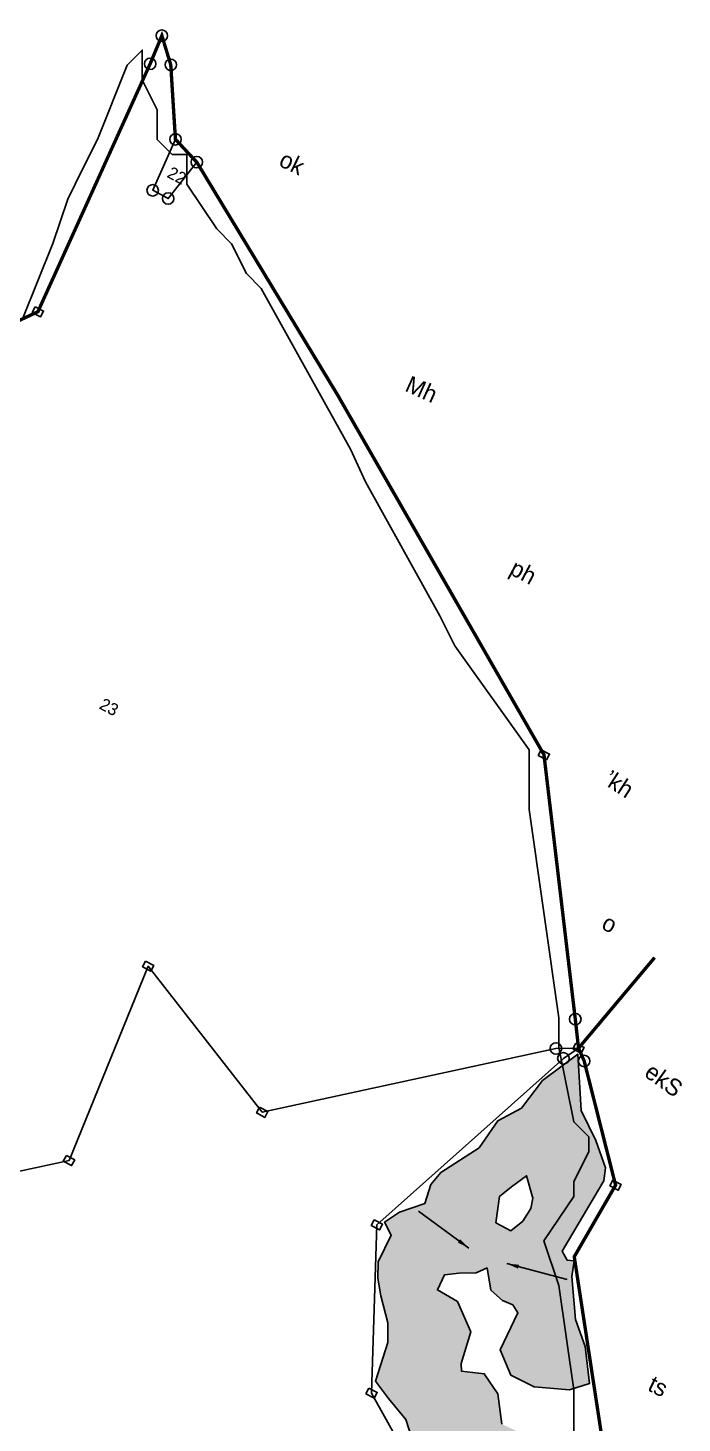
# Model space of a CAD drawing. Header units: metres. Extents: x 344942 to 348881, y 1759187 to 1762834.
# Drawn here: x 346574 to 347056, y 1761498 to 1762527 of the extents above; entities that cross this region are included whole.
import ezdxf

# ---------------------------------------------------------------- set-up
doc = ezdxf.new("R2010")
doc.units = ezdxf.units.M
doc.header["$MEASUREMENT"] = 0
doc.linetypes.add('DIVIDE', pattern=[1.25, 0.5, -0.25, 0, -0.25, 0, -0.25])
for name, color, linetype in [('POLY_HATCH', 12, 'Continuous'), ('POLY_PARCEL', 6, 'Continuous'), ('SYM_ARROW', 1, 'Continuous'), ('SYM_STONE', 1, 'Continuous'), ('TEXT_MAPOUT', 7, 'Continuous'), ('TEXT_PARCEL', 7, 'Continuous'), ('V_BOUND_LINE', 7, 'Continuous'), ('V_DIVIDE_LINE', 7, 'DIVIDE'), ('VILLAGE BOUNDRY', 15, 'Continuous')]:
    doc.layers.add(name, color=color, linetype=linetype)
doc.styles.get("Standard").update_dxf_attribs({"font": 'simplex.shx'})
doc.styles.add('TEXT_MAP', font='')
doc.styles.get('TEXT_MAP').set_extended_font_data('Kruti Dev 050')
doc.dimstyles.get("Standard").update_dxf_attribs({"dimtxt": 0.18, "dimasz": 0.18, "dimexe": 0.18, "dimexo": 0.0625, "dimgap": 0.09, "dimtad": 0, "dimtih": 1, "dimtoh": 1, "dimdec": 4, "dimzin": 0, "dimdsep": 46, "dimtxsty": 'Standard', "dimcen": 0.09, "dimadec": 0, "dimazin": 0, "dimtfac": 1, "dimtdec": 4, "dimtofl": 0, "dimtmove": 0, "dimatfit": 3, "dimfxl": 0, "dimtolj": 1, "dimtzin": 0, "dimarcsym": 0})

# ---------------------------------------------------------------- blocks, each defined once
blk = doc.blocks.new('STONE')
blk.add_circle((0, 0), 0.851)
blk = doc.blocks.new('STONESQUARE')
blk.add_lwpolyline([(-0.7, 0.48), (0.7, 0.48), (0.7, -0.48), (-0.7, -0.48)], close=True)
blk = doc.blocks.new('WESGW')
at = {"layer": 'POLY_HATCH'}
h = blk.add_hatch(dxfattribs=at)
h.set_pattern_fill('ZIGZAG', color=256, scale=20, style=0)
h.set_pattern_definition([(0, (1778.8028, 7410.7328), (2.5, 2.5), [2.5, -2.5]), (90, (1781.3028, 7410.7328), (-2.5, 2.5), [2.5, -2.5])])
h.paths.add_polyline_path([(2108.7, 7654.35), (2109.11, 7659.44), (2109.01, 7664.37), (2106.4, 7668.23), (2102.68, 7673.32), (2108.88, 7675.93), (2111.08, 7679.23), (2111.08, 7683.77), (2115.9, 7684.19), (2119.48, 7688.45), (2120.31, 7691.62), (2119.62, 7693.68), (2123.75, 7694.23), (2124.44, 7701.52), (2123.2, 7706.75), (2130.09, 7702.07), (2136.28, 7704), (2137.66, 7706.62), (2136.97, 7712.12), (2137.15, 7715.52), (2132.06, 7720.06), (2136.74, 7721.85), (2136.19, 7725.98), (2133.16, 7729.69), (2136.19, 7732.03), (2135.64, 7737.12), (2136.88, 7739.46), (2134.81, 7740.7), (2130.4, 7741.39), (2131.64, 7745.38), (2131.51, 7750.33), (2129.99, 7753.22), (2124.76, 7754.6), (2125.44, 7756.22), (2124.75, 7759.38), (2130.13, 7758.28), (2132.33, 7761.58), (2131.92, 7765.44), (2131.09, 7768.19), (2131.92, 7770.94), (2135.08, 7776.03), (2136.6, 7781.26), (2134.81, 7784.84), (2131.37, 7787.86), (2126.27, 7789.38), (2127.51, 7790.89), (2127.51, 7795.02), (2125.17, 7799.7), (2122.28, 7801.62), (2115.11, 7802.31), (2111.53, 7800.8), (2110.68, 7805.31), (2108.89, 7806.96), (2106.13, 7807.23), (2103.52, 7807.09), (2100.9, 7810.81), (2097.73, 7812.46), (2094.56, 7811.22), (2094.01, 7812.19), (2093.05, 7817), (2089.19, 7820.03), (2085.75, 7820.17), (2085.61, 7822.64), (2087.4, 7823.88), (2089.61, 7825.12), (2090.71, 7826.5), (2092.77, 7823.88), (2094.98, 7823.33), (2096.63, 7823.47), (2097.87, 7822.78), (2098.14, 7816.73), (2101.31, 7814.11), (2105.17, 7814.25), (2109.99, 7816.31), (2112.19, 7818.51), (2109.02, 7823.06), (2105.86, 7825.94), (2102.41, 7831.31), (2101.59, 7833.51), (2100.62, 7833.1), (2099.38, 7833.93), (2099.93, 7846.03), (2099.22, 7847.88), (2096.05, 7850.77), (2092.06, 7853.66), (2087.65, 7860.82), (2084.89, 7854.9), (2084.07, 7849.81), (2081.86, 7846.51), (2081.31, 7841.69), (2078.01, 7835.77), (2077.55, 7833.49), (2078.1, 7830.6), (2075.35, 7827.71), (2074.11, 7825.37), (2075.9, 7824.13), (2076.04, 7819.73), (2077.14, 7817.53), (2078.79, 7815.46), (2081.55, 7812.43), (2082.92, 7809.82), (2084.02, 7803.9), (2086.92, 7802.53), (2090.64, 7801.01), (2094.35, 7797.44), (2095.95, 7796.8), (2099.95, 7794.88), (2107.11, 7789.92), (2107.38, 7787.17), (2107.11, 7785.66), (2107.8, 7781.25), (2105.59, 7778.09), (2105.46, 7775.48), (2106.56, 7773.55), (2105.32, 7768.87), (2104.08, 7765.71), (2104.02, 7762.85), (2104.81, 7761.5), (2104.7, 7758.58), (2104.7, 7756.11), (2106.16, 7754.99), (2107.28, 7754.43), (2106.38, 7750.72), (2106.94, 7745.55), (2109.53, 7746), (2109.42, 7743.64), (2109.87, 7742.31), (2111.34, 7740.51), (2112.35, 7738.82), (2112.91, 7735.23), (2113.7, 7732.98), (2114.26, 7732.08), (2116.51, 7729.84), (2117.41, 7728.04), (2117.3, 7725.12), (2116.85, 7721.63), (2117.07, 7720.29), (2118.2, 7719.16), (2118.2, 7717.93), (2116.96, 7714.78), (2114.6, 7712.53), (2113.7, 7710.17), (2112.35, 7708.71), (2109.09, 7706.69), (2106.81, 7702.67), (2105.02, 7701.55), (2103.78, 7699.3), (2102.77, 7697.17), (2099.95, 7695.48), (2098.27, 7694.13), (2096.47, 7690.76), (2095.68, 7689.19), (2094.67, 7689.08), (2093.54, 7688.4), (2091.52, 7686.04), (2091.29, 7684.92), (2090.06, 7683.01), (2089.04, 7681.55), (2087.36, 7680.88), (2085.78, 7678.97), (2085.56, 7677.06), (2084.21, 7674.92), (2082.3, 7673.01), (2079.79, 7670.04), (2079.56, 7669.14), (2079, 7666.78), (2078.44, 7664.76), (2077.54, 7663.64), (2076.42, 7662.74), (2075.97, 7659.25), (2074.39, 7653.86), (2074.28, 7652.4), (2074.95, 7651.05), (2074.73, 7649.48), (2074.39, 7647.46), (2074.28, 7644.58), (2073.94, 7641.21), (2073.26, 7639.75), (2069.89, 7640.76), (2067.42, 7639.52), (2061.12, 7640.64), (2058.87, 7638.06), (2056.62, 7638.28), (2052.68, 7638.73), (2049.53, 7637.39), (2047.4, 7637.16), (2044.81, 7637.39), (2041.77, 7635.03), (2039.52, 7634.46), (2035.7, 7636.71), (2033.45, 7635.59), (2030.11, 7635.02), (2027.52, 7634.8), (2022.8, 7635.36), (2018.18, 7633.34), (2017.28, 7633.67), (2012.56, 7634.91), (2011.44, 7635.25), (2008.4, 7634.01), (2002.89, 7635.58), (2000.3, 7633.67), (1999.29, 7634.68), (1997.83, 7633.9), (1993.89, 7636.71), (1992.43, 7636.59), (1991.19, 7635.25), (1989.51, 7635.36), (1987.37, 7636.03), (1985.68, 7637.27), (1984.33, 7637.27), (1982.31, 7636.59), (1979.5, 7635.13), (1978.03, 7634.68), (1972.86, 7636.15), (1971.29, 7634.91), (1969.49, 7634.01), (1966.45, 7633.79), (1964.2, 7634.46), (1961.39, 7633.45), (1958.73, 7633.59), (1957.49, 7632.01), (1954.23, 7631.9), (1952.43, 7635.83), (1951.76, 7638.76), (1950.07, 7641.79), (1950.41, 7647.18), (1949.73, 7650.89), (1950.07, 7652.24), (1950.18, 7653.7), (1950.07, 7657.18), (1952.32, 7657.52), (1953.67, 7659.09), (1957.16, 7659.54), (1958.73, 7660.55), (1959.4, 7662.01), (1961.88, 7664.15), (1965.48, 7665.16), (1968.42, 7669.5), (1972.13, 7670.96), (1972.69, 7671.75), (1975.28, 7674.22), (1975.28, 7675.8), (1974.49, 7675.35), (1972.36, 7672.76), (1967.41, 7670.51), (1964.37, 7666.47), (1960.88, 7665.91), (1957.29, 7661.53), (1956.16, 7660.85), (1953.46, 7659.95), (1949.3, 7658.6), (1948.63, 7660.07), (1946.83, 7661.53), (1944.13, 7666.36), (1942.44, 7667.71), (1939.74, 7671.41), (1938.73, 7671.98), (1938.5, 7674.34), (1937.15, 7675.01), (1934.9, 7673.21), (1932.65, 7672.76), (1929.39, 7672.87), (1926.13, 7670.63), (1924.78, 7669.5), (1919.05, 7669.39), (1917.7, 7668.16), (1914.55, 7666.58), (1907.48, 7665.46), (1906.92, 7664.56), (1905.34, 7663.43), (1901.18, 7662.98), (1899.38, 7659.95), (1898.93, 7656.92), (1898.6, 7652.98), (1898.25, 7650.43), (1897.46, 7649.3), (1898.14, 7648.4), (1897.58, 7645.71), (1896.79, 7643.35), (1896.68, 7640.76), (1897.46, 7638.07), (1896.68, 7636.27), (1894.76, 7636.27), (1891.84, 7637.51), (1889.03, 7637.62), (1885.77, 7637.28), (1882.62, 7637.95), (1880.48, 7639.42), (1879.13, 7640.31), (1877.44, 7643.46), (1873.96, 7639.53), (1870.92, 7632.34), (1870.02, 7628.29), (1869.42, 7624.89), (1873.14, 7621.03), (1875.2, 7620.9), (1879.88, 7622.82), (1883.05, 7626.26), (1884.84, 7627.23), (1885.12, 7624.34), (1886.77, 7621.31), (1890.63, 7620.48), (1893.93, 7621.17), (1895.58, 7623.1), (1896.69, 7626.95), (1899.99, 7627.36), (1903.57, 7631.08), (1904.67, 7634.93), (1909.49, 7637.27), (1910.87, 7639.2), (1910.87, 7643.6), (1909.22, 7646.49), (1906.88, 7649.38), (1909.22, 7651.86), (1913.76, 7648.55), (1917.76, 7648.42), (1919.55, 7650.21), (1921.26, 7651.53), (1922.64, 7655.1), (1923.47, 7654), (1925.39, 7653.59), (1926.63, 7654.97), (1928.84, 7652.63), (1932.83, 7649.05), (1934.9, 7647.81), (1938.2, 7647.81), (1940.27, 7648.5), (1941.23, 7649.05), (1942.61, 7647.67), (1938.48, 7645.47), (1937.93, 7642.31), (1935.72, 7641.07), (1935.31, 7636.25), (1937.79, 7633.23), (1941.09, 7632.4), (1945.78, 7633.23), (1942.91, 7630.49), (1942.5, 7629.12), (1944.15, 7626.78), (1945.81, 7624.02), (1946.36, 7620.17), (1947.74, 7618.25), (1951.45, 7616.46), (1954.62, 7618.25), (1957.65, 7621.96), (1956.27, 7624.58), (1956.14, 7626.91), (1958.89, 7624.99), (1961.65, 7622.65), (1965.5, 7617.97), (1966.74, 7613.84), (1970.18, 7613.43), (1975.14, 7615.22), (1975.97, 7618.66), (1979.96, 7617.97), (1980.93, 7613.02), (1983.54, 7611.09), (1988.23, 7611.78), (1992.77, 7614.53), (1994.29, 7617.01), (1996.49, 7616.46), (1999.24, 7613.71), (2002.69, 7613.98), (2006.96, 7616.87), (2008.89, 7612.47), (2010.12, 7611.92), (2016.32, 7612.6), (2019.63, 7613.71), (2021.83, 7618.25), (2023.21, 7623.06), (2026.51, 7623.75), (2030.37, 7620.86), (2031.06, 7616.04), (2033.26, 7612.74), (2035.88, 7610.95), (2041.63, 7611.42), (2045.21, 7612.66), (2047.96, 7616.24), (2049.2, 7622.15), (2049.07, 7624.63), (2051.96, 7624.77), (2054.85, 7627.79), (2054.44, 7631.1), (2058.16, 7630.13), (2061.32, 7632.47), (2061.88, 7633.71), (2066.14, 7631.65), (2068.49, 7633.02), (2071.1, 7630.41), (2072.62, 7628.07), (2078.4, 7628.21), (2080.47, 7630.13), (2082.53, 7633.71), (2082.95, 7638.11), (2086.53, 7636.05), (2092.73, 7638.25), (2093.28, 7640.32), (2098.1, 7639.35), (2100.99, 7645.96), (2099.75, 7652.29), (2104.85, 7651.74)])
h.paths.add_polyline_path([(2088.71, 7833.02), (2087.37, 7836.73), (2088.26, 7838.81), (2089.45, 7841.33), (2091.83, 7838.81), (2092.27, 7837.33), (2092.12, 7835.1), (2091.23, 7833.02)], flags=16)
blk.add_lwpolyline([(2094.35, 7797.44), (2090.64, 7801.01), (2086.92, 7802.53), (2084.02, 7803.9), (2082.92, 7809.82), (2081.55, 7812.43), (2078.79, 7815.46), (2077.14, 7817.53), (2076.04, 7819.73), (2075.9, 7824.13), (2074.11, 7825.37), (2075.35, 7827.71), (2078.1, 7830.6), (2077.55, 7833.49), (2078.01, 7835.77), (2081.31, 7841.69), (2081.86, 7846.51), (2084.07, 7849.81), (2084.89, 7854.9), (2087.65, 7860.82), (2092.06, 7853.66), (2096.05, 7850.77), (2099.22, 7847.88), (2099.93, 7846.03), (2099.38, 7833.93), (2100.62, 7833.1), (2101.59, 7833.51), (2102.41, 7831.31), (2105.86, 7825.94), (2109.02, 7823.06), (2112.19, 7818.51), (2109.99, 7816.31), (2105.17, 7814.25), (2101.31, 7814.11), (2098.14, 7816.73), (2097.87, 7822.78), (2096.63, 7823.47), (2094.98, 7823.33), (2092.77, 7823.88), (2090.71, 7826.5), (2089.61, 7825.12), (2087.4, 7823.88), (2085.61, 7822.64), (2085.75, 7820.17), (2089.19, 7820.03), (2093.05, 7817), (2094.01, 7812.19), (2094.56, 7811.22), (2097.73, 7812.46), (2100.9, 7810.81), (2103.52, 7807.09)], dxfattribs=at)
blk.add_lwpolyline([(2091.83, 7838.81), (2092.27, 7837.33), (2092.12, 7835.1), (2091.23, 7833.02), (2088.71, 7833.02), (2087.37, 7836.73), (2088.26, 7838.81), (2089.45, 7841.33)], close=True, dxfattribs=at)
at = {"layer": 'POLY_PARCEL'}
for points in [[(1971.27, 7952.5), (1971.85, 7944.24), (1974.46, 7944.24), (1975.66, 7950.99)], [(2114.96, 7715.49), (2115.83, 7718.68), (2115.39, 7727.67), (2104.51, 7752.67), (2103.49, 7758.91), (2103.78, 7765.29), (2106.88, 7787.51), (2084.34, 7802.08), (2073.3, 7824.47), (2086.08, 7859.25), (2087.35, 7861.64), (2084.41, 7860.03), (2050.47, 7831.22), (2025.36, 7842.39), (2028.56, 7811.44), (1996.7, 7784.52), (1994.19, 7783.21)]]:
    blk.add_lwpolyline(points, dxfattribs=at)
at = {"layer": 'V_BOUND_LINE', "const_width": 0.5}
blk.add_lwpolyline([(2138.98, 7779.04), (2138.82, 7786.55), (2138.24, 7788.58), (2136.36, 7789.89), (2130.51, 7795.62), (2128.77, 7800.26), (2123.69, 7805.34), (2121.94, 7807.8), (2119.19, 7810.12), (2101.33, 7834.05), (2101.75, 7846.29), (2088.98, 7860.35), (2087.35, 7861.64), (2084.9, 7865.21), (2062.37, 7897.63), (2010.36, 7930.3), (1975.66, 7950.99), (1971.27, 7952.5), (1965.46, 7961.93), (1962.27, 7965.12), (1962.7, 7960.62), (1965.31, 7920.35), (1932.64, 7876.91)], dxfattribs=at)
at = {"layer": 'V_DIVIDE_LINE', "ltscale": 10, "const_width": 0.5}
blk.add_lwpolyline([(2087.35, 7861.64), (2090.98, 7878.8)], dxfattribs=at)
at = {"layer": 'SYM_STONE'}
for name, p in [('STONE', (1962.27, 7965.12)), ('STONE', (1962.7, 7960.62)), ('STONE', (1965.46, 7961.93)), ('STONE', (1971.27, 7952.5)), ('STONE', (1975.66, 7950.99)), ('STONE', (1971.85, 7944.24)), ('STONE', (1974.46, 7944.24)), ('STONESQUARE', (1965.31, 7920.35)), ('STONESQUARE', (2062.37, 7897.63)), ('STONE', (2084.9, 7865.21)), ('STONESQUARE', (2087.35, 7861.64)), ('STONE', (2084.41, 7860.03)), ('STONE', (2086.08, 7859.25)), ('STONE', (2088.98, 7860.35)), ('STONESQUARE', (2101.75, 7846.29)), ('STONESQUARE', (2025.36, 7842.39)), ('STONESQUARE', (2050.47, 7831.22)), ('STONESQUARE', (2073.3, 7824.47)), ('STONESQUARE', (2028.56, 7811.44)), ('STONESQUARE', (2084.34, 7802.08))]:
    blk.add_blockref(name, p, dxfattribs=at)
at = {"layer": 'TEXT_MAPOUT', "style": 'TEXT_MAP'}
for s, rotation, p in [('ok', 2.2005, (1986.45, 7956.22)), ('Mh', 3.5755, (2018.65, 7935.54)), ('’kh', 355.2408, (2071.98, 7897.95)), ('o', 2.2005, (2081.85, 7878.83)), ('ekS', 352.5226, (2097.7, 7862.56)), ('ts', 1.873, (2120.07, 7821.66))]:
    blk.add_text(s, height=2.5, rotation=rotation, dxfattribs=at).set_placement(p)
blk.add_text('ph', height=2.5, dxfattribs=at).set_placement((2045.07, 7918.87))
at = {"layer": 'TEXT_PARCEL', "style": 'TEXT_MAP'}
for s, p in [('22', (1972.66, 7946.96)), ('23', (2000.84, 7872.69))]:
    blk.add_text(s, height=1.8, dxfattribs=at).set_placement(p)
at = {"layer": 'SYM_ARROW'}
for points in [[(2086.93, 7827.83), (2077.8, 7829.18)], [(2092.99, 7828.45), (2101.97, 7830.57)]]:
    blk.add_leader(points, dimstyle='Standard', override={"dimasz": 1.8, "dimgap": 0.09, "dimtad": 0}, dxfattribs=at)

msp = doc.modelspace()

# ---------------------------------------------------------------- linework, layer by layer
at = {"layer": 'VILLAGE BOUNDRY', "ltscale": 0.1, "flags": 128}
msp.add_lwpolyline([(346975.7, 1761467.3), (346975.7, 1761522.2), (346964.8, 1761599.1), (346953.8, 1761632), (346975.8, 1761664.9), (346975.8, 1761675.9), (346986.8, 1761697.8), (346986.8, 1761708.8), (346975.8, 1761719.8), (346964.8, 1761774.7), (346964.8, 1761796.7), (346942.9, 1761950.4), (346942.9, 1761994.3), (346888.1, 1762071.1), (346877.1, 1762093.1), (346822.3, 1762191.9), (346811.3, 1762216.1), (346745.5, 1762334.7), (346734.5, 1762345.6), (346723.5, 1762367.6), (346712.6, 1762378.6), (346690.6, 1762411.5), (346690.6, 1762433.5), (346679.7, 1762433.5), (346668.7, 1762444.5), (346668.7, 1762466.4), (346657.7, 1762488.4), (346657.7, 1762510.4), (346646.7, 1762499.4), (346624.8, 1762444.5), (346613.8, 1762422.6), (346602.8, 1762400.6), (346591.8, 1762367.7), (346569.8, 1762312.8)], dxfattribs=at)

# ---------------------------------------------------------------- block references
at = {"xscale": 4.974419646771247, "yscale": 4.974419646771247, "zscale": 4.974419646771247, "rotation": 331.9517426341686}
msp.add_blockref('WESGW', (319426.7, 1732142.6), dxfattribs=at)

doc.saveas('drawing.dxf')
